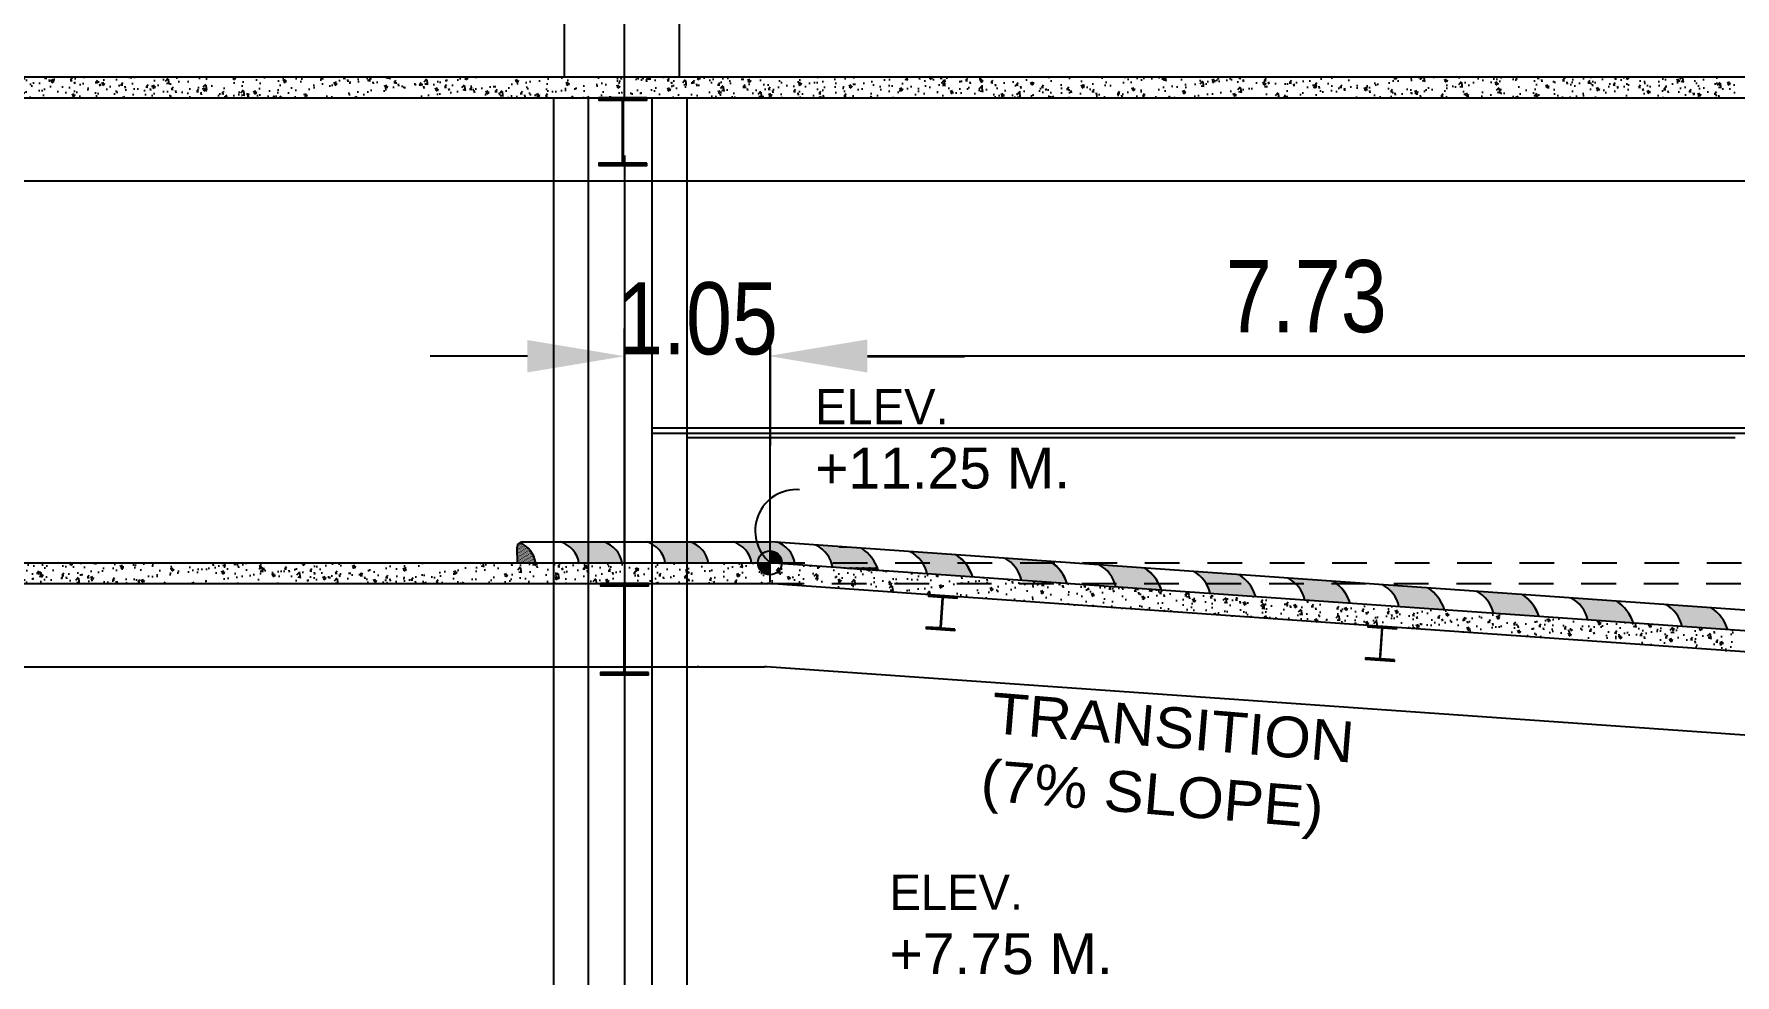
# Model space of a CAD drawing. Header units: millimetres. Extents: x 2148 to 2681, y 758 to 986.
# Drawn here: x 2233.34 to 2239.47, y 856.42 to 859.81 of the extents above; entities that cross this region are included whole.
import ezdxf

# ---------------------------------------------------------------- set-up
doc = ezdxf.new("R2010")
doc.units = ezdxf.units.MM
doc.linetypes.add('CENTER2', pattern=[28.575, 19.05, -3.175, 3.175, -3.175])
doc.linetypes.add('HIDDEN2', pattern=[0.1875, 0.125, -0.0625])
for name, color, linetype in [('0.4', 121, 'Continuous'), ('D', 1, 'Continuous'), ('DR', 7, 'Continuous'), ('hacht', 8, 'Continuous'), ('HATCH', 8, 'Continuous'), ('S_GRID LINES', 252, 'Continuous')]:
    doc.layers.add(name, color=color, linetype=linetype)
doc.styles.add('ARIALNW', font='ARIALN.TTF')
doc.styles.add('MMTX$0$ESMX$0$X-OPTA1D', font='x-opta1d')
doc.dimstyles.new('DIM 200', dxfattribs={"dimtxt": 0.36, "dimasz": 0.35, "dimexe": 0.1, "dimexo": 0, "dimgap": 0.08, "dimtad": 1, "dimlfac": 2, "dimrnd": 0.005, "dimzin": 1, "dimdsep": 46, "dimtxsty": 'ARIALNW', "dimcen": 0.09, "dimclrd": 6, "dimclre": 6, "dimclrt": 13, "dimadec": 0, "dimazin": 0, "dimtfac": 1, "dimtofl": 0, "dimtmove": 2, "dimatfit": 3, "dimfxl": 1, "dimtolj": 1, "dimtzin": 0, "dimarcsym": 0})
pattern_1 = [(50, (330.499465, -680.852695), (0.0910923345, -0.0079695428), [0.009525, -0.104775]), (355, (330.499465, -680.852695), (-0.017621413, 0.0955283214), [0.00762, -0.08382]), (100.451, (330.50706, -680.85336), (0.0734712508, 0.087558344), [0.008095, -0.089045]), (46.1842, (330.49946, -680.8273), (0.1355395204, -0.021021164), [0.0142875, -0.1571625]), (96.6356, (330.51076, -680.82905), (0.118702117, 0.123712778), [0.0121425, -0.1335675]), (351.184, (330.49946, -680.8273), (0.118702303, 0.123712559), [0.01143, -0.12573]), (21, (330.512165, -680.833645), (0.07580744, -0.0511327593), [0.009525, -0.104775]), (326, (330.512165, -680.833645), (0.030901014, 0.092093983), [0.00762, -0.08382]), (71.4514, (330.51848, -680.83791), (0.1067082454, 0.040961429), [0.008095, -0.089045]), (37.5, (330.499465, -680.852695), (0.00154430163, 0.04227751944), [0, -0.082804, 0, -0.08509, 0, -0.0841375]), (7.5, (330.499465, -680.852695), (0.03340983126, 0.0500902874), [0, -0.048514, 0, -0.080899, 0, -0.0320675]), (327.5, (330.471144, -680.852695), (0.0677952976, -0.002864372), [0, -0.03175, 0, -0.09906, 0, -0.131445]), (317.5, (330.458444, -680.852695), (0.0740645907, 0.0127132455), [0, -0.041275, 0, -0.065786, 0, -0.093345])]

# ---------------------------------------------------------------- blocks, each defined once
blk = doc.blocks.new('*D2267')
at = {"color": 6, "lineweight": -2, "transparency": 16777216}
for p, q in [((2235.3374, 861.3098), (2235.3374, 863.4341)), ((2239.7184, 859.5821), (2239.7184, 863.4341)), ((2235.6874, 863.3341), (2239.3684, 863.3341))]:
    blk.add_line(p, q, dxfattribs=at)
at = {"color": 6, "transparency": 16777216}
for points in [[(2235.6874, 863.3924), (2235.6874, 863.2758), (2235.3374, 863.3341)], [(2239.3684, 863.3924), (2239.3684, 863.2758), (2239.7184, 863.3341)]]:
    blk.add_solid(points, dxfattribs=at)
at = {"layer": 'Defpoints', "color": 0, "transparency": 16777216}
for p in [(2239.7184, 863.3341), (2235.3374, 861.3098), (2239.7184, 859.5821, 0)]:
    blk.add_point(p, dxfattribs=at)
at = {"color": 13, "transparency": 16777216, "insert": (2237.5279, 863.5979), "char_height": 0.36, "attachment_point": 5, "style": 'ARIALNW'}
blk.add_mtext('\\A1;8.76', dxfattribs=at)
blk = doc.blocks.new('*D2269')
at = {"color": 6, "lineweight": -2, "transparency": 16777216}
for p, q in [((2231.4674, 859.8251), (2231.4674, 863.4341)), ((2235.4674, 859.5821), (2235.4674, 863.4341)), ((2231.8174, 863.3341), (2235.1174, 863.3341))]:
    blk.add_line(p, q, dxfattribs=at)
at = {"color": 6, "transparency": 16777216}
for points in [[(2231.8174, 863.3924), (2231.8174, 863.2758), (2231.4674, 863.3341)], [(2235.1174, 863.3924), (2235.1174, 863.2758), (2235.4674, 863.3341)]]:
    blk.add_solid(points, dxfattribs=at)
at = {"layer": 'Defpoints', "color": 0, "transparency": 16777216}
for p in [(2235.4674, 863.3341), (2231.4674, 859.8251), (2235.4674, 859.5821, 0)]:
    blk.add_point(p, dxfattribs=at)
at = {"color": 13, "transparency": 16777216, "insert": (2233.4674, 863.5979), "char_height": 0.36, "attachment_point": 5, "style": 'ARIALNW'}
blk.add_mtext('\\A1;8.00', dxfattribs=at)
blk = doc.blocks.new('*D2274')
at = {"layer": 'D', "color": 6, "lineweight": -2, "transparency": 16777216}
for p, q in [((2235.4674, 857.9071), (2235.4678, 858.7507)), ((2235.9925, 857.9068), (2235.9929, 858.7504)), ((2235.1178, 858.6508), (2234.7678, 858.651)), ((2236.3428, 858.6503), (2236.6928, 858.6501))]:
    blk.add_line(p, q, dxfattribs=at)
at = {"layer": 'D', "color": 6, "transparency": 16777216}
for points in [[(2235.1178, 858.7092), (2235.1178, 858.5925), (2235.4678, 858.6507)], [(2236.3429, 858.7086), (2236.3428, 858.5919), (2235.9928, 858.6504)]]:
    blk.add_solid(points, dxfattribs=at)
at = {"layer": 'Defpoints', "color": 0, "transparency": 16777216}
for p in [(2235.4678, 858.6507), (2235.4674, 857.9071, 0), (2235.9925, 857.9068, 0)]:
    blk.add_point(p, dxfattribs=at)
at = {"layer": 'D', "color": 13, "transparency": 16777216, "insert": (2235.7304, 858.7855), "char_height": 0.26, "attachment_point": 5, "rotation": 359.97342, "style": 'ARIALNW'}
blk.add_mtext('\\A1;1.05', dxfattribs=at)
blk = doc.blocks.new('*D2275')
at = {"layer": 'D', "color": 6, "lineweight": -2, "transparency": 16777216}
for p, q in [((2235.9925, 857.9068), (2235.9925, 858.7527)), ((2239.8557, 857.6367), (2239.8557, 858.7527)), ((2236.3425, 858.6527), (2239.5057, 858.6527))]:
    blk.add_line(p, q, dxfattribs=at)
at = {"layer": 'D', "color": 6, "transparency": 16777216}
for points in [[(2236.3425, 858.711), (2236.3425, 858.5943), (2235.9925, 858.6527)], [(2239.5057, 858.711), (2239.5057, 858.5943), (2239.8557, 858.6527)]]:
    blk.add_solid(points, dxfattribs=at)
at = {"layer": 'Defpoints', "color": 0, "transparency": 16777216}
for p in [(2239.8557, 858.6527), (2235.9925, 857.9068, 0), (2239.8557, 857.6367, 0)]:
    blk.add_point(p, dxfattribs=at)
at = {"layer": 'D', "color": 13, "transparency": 16777216, "insert": (2237.9241, 858.8654), "char_height": 0.26, "attachment_point": 5, "style": 'ARIALNW'}
blk.add_mtext('\\A1;7.73', dxfattribs=at)
blk = doc.blocks.new('CROSS')
for points in [[(1929.661, 1536.438), (1929.661, 1536.31), (1929.784, 1536.31, 0.403523)], [(1929.661, 1536.182), (1929.661, 1536.31), (1929.527, 1536.31, 0.424985)]]:
    blk.add_hatch(color=2).paths.add_polyline_path(points)
at = {"color": 2}
for p, q in [((1929.661, 1536.104), (1929.661, 1536.512)), ((1929.388, 1536.31), (1929.927, 1536.31))]:
    blk.add_line(p, q, dxfattribs=at)
blk.add_circle((1929.656, 1536.31), 0.128, dxfattribs=at)

msp = doc.modelspace()

# ---------------------------------------------------------------- hatches: boundary and pattern name
at = {"layer": 'D'}
h = msp.add_hatch(dxfattribs=at)
h.set_pattern_fill('AR-CONC', color=256, scale=0.0005, style=0)
h.set_pattern_definition(pattern_1)
h.paths.add_polyline_path([(2234.1597643, 859.6570589), (2232.9880725, 859.6570589), (2232.9880725, 859.5820589), (2234.1597643, 859.5820589)])
h = msp.add_hatch(dxfattribs=at)
h.set_pattern_fill('AR-CONC', color=256, scale=0.0005, style=0)
h.set_pattern_definition(pattern_1)
h.paths.add_polyline_path([(2235.2125681, 859.6570589), (2234.1597643, 859.6570589), (2234.1597643, 859.5820589), (2235.2125681, 859.5820589)])
h = msp.add_hatch(dxfattribs=at)
h.set_pattern_fill('AR-CONC', color=256, scale=0.0005, style=0)
h.set_pattern_definition(pattern_1)
h.paths.add_polyline_path([(2235.692882, 859.6570589), (2235.5668622, 859.6570589), (2235.5668622, 859.5820589), (2235.692882, 859.5820589)])
h.paths.add_polyline_path([(2235.5668622, 859.6570589), (2235.467433, 859.6570589), (2235.467433, 859.5820589), (2235.5548162, 859.5820589), (2235.5668622, 859.5820589)])
h.paths.add_polyline_path([(2235.467433, 859.6570589), (2235.3379627, 859.6570589), (2235.3379627, 859.5820589), (2235.467433, 859.5820589)])
h.paths.add_polyline_path([(2235.3379627, 859.6570589), (2235.2125681, 859.6570589), (2235.2125681, 859.5820589), (2235.3379627, 859.5820589)])
h = msp.add_hatch(dxfattribs=at)
h.set_pattern_fill('AR-CONC', color=256, scale=0.0005, style=0)
h.set_pattern_definition(pattern_1)
h.paths.add_polyline_path([(2237.047804, 859.6570589), (2235.692882, 859.6570589), (2235.692882, 859.5820589), (2237.047804, 859.5820589)])
h = msp.add_hatch(dxfattribs=at)
h.set_pattern_fill('AR-CONC', color=256, scale=0.0005, style=0)
h.set_pattern_definition(pattern_1)
h.paths.add_polyline_path([(2238.3353326, 859.6570589), (2237.047804, 859.6570589), (2237.047804, 859.5820589), (2238.3353326, 859.5820589)])
h = msp.add_hatch(dxfattribs=at)
h.set_pattern_fill('AR-CONC', color=256, scale=0.0005, style=0)
h.set_pattern_definition(pattern_1)
h.paths.add_polyline_path([(2239.4674237, 859.6570589), (2238.3353326, 859.6570589), (2238.3353326, 859.5820589), (2239.4674237, 859.5820589)])
h = msp.add_hatch(dxfattribs=at)
h.set_pattern_fill('DOTS', color=256, scale=0.001, angle=4.02526987, style=0)
h.set_pattern_definition([(4.02526987, (329.5662008, -679.1026947), (0.0006803551272, 0.0016393023557), [0, -0.0015875])])
edge = h.paths.add_edge_path()
edge.add_arc((2235.1027237, 857.9593745), 0.0227943, 121.87147833, 180.49772234)
edge.add_line((2235.0799303, 857.9591765), (2235.0801566, 857.9070589))
edge.add_line((2235.0801566, 857.9070589), (2235.1478653, 857.9070589))
edge.add_arc((2235.051831, 857.8890908), 0.0977008, 10.59752916, 66.56463581)
h = msp.add_hatch(dxfattribs=at)
h.set_pattern_fill('DOTS', color=256, scale=0.001, angle=4.02526987, style=0)
h.set_pattern_definition([(4.02526987, (329.8772888, -679.1026947), (0.0006803551272, 0.0016393023557), [0, -0.0015875])])
h.paths.add_polyline_path([(2235.4589533, 857.9070589, 0.274956796), (2235.3929588, 857.9820589), (2235.2374148, 857.9820589, -0.274956796), (2235.3034093, 857.9070589)])
h = msp.add_hatch(dxfattribs=at)
h.set_pattern_fill('DOTS', color=256, scale=0.001, angle=4.02526987, style=0)
h.set_pattern_definition([(4.02526987, (330.1883769, -679.1026947), (0.0006803551272, 0.0016393023557), [0, -0.0015875])])
h.paths.add_polyline_path([(2235.7700414, 857.9070589, 0.274956796), (2235.7040468, 857.9820589), (2235.5485028, 857.9820589, -0.274956796), (2235.6144974, 857.9070589)])
h = msp.add_hatch(dxfattribs=at)
h.set_pattern_fill('DOTS', color=256, scale=0.001, angle=4.02526987, style=0)
h.set_pattern_definition([(4.02526987, (330.4994649, -679.1026947), (0.0006803551272, 0.0016393023557), [0, -0.0015875])])
h.paths.add_polyline_path([(2236.0811294, 857.9070589, 0.274956796), (2236.0151349, 857.9820589), (2235.8595908, 857.9820589, -0.274956796), (2235.9255854, 857.9070589)])
at = {"layer": 'D', "extrusion": (2.04865e-08, -2.09146e-09, 1)}
h = msp.add_hatch(dxfattribs=at)
h.set_pattern_fill('DOTS', color=256, scale=0.001, angle=4.02526987, style=0)
h.set_pattern_definition([(4.02526987, (420.2778996, -807.8231101), (0.0006803551272, 0.0016393023557), [0, -0.0015875])])
h.paths.add_polyline_path([(2236.3223933, 857.9587399), (2236.15723, 857.9704032, -0.226428862), (2236.217878, 857.8909337), (2236.3823886, 857.8793165, 0.168391638)])
at = {"layer": 'D'}
h = msp.add_hatch(dxfattribs=at)
h.set_pattern_fill('AR-CONC', color=256, scale=0.0005, style=0)
h.set_pattern_definition(pattern_1)
h.paths.add_polyline_path([(2234.1597643, 857.9070589), (2232.9880725, 857.9070589), (2232.9880725, 857.8320589), (2234.1597643, 857.8320589)])
h = msp.add_hatch(dxfattribs=at)
h.set_pattern_fill('AR-CONC', color=256, scale=0.0005, style=0)
h.set_pattern_definition(pattern_1)
h.paths.add_polyline_path([(2235.2125681, 857.9070589), (2234.1597643, 857.9070589), (2234.1597643, 857.8320589), (2235.2125681, 857.8320589)])
h = msp.add_hatch(dxfattribs=at)
h.set_pattern_fill('AR-CONC', color=256, scale=0.0005, style=0)
h.set_pattern_definition(pattern_1)
h.paths.add_polyline_path([(2235.692882, 857.9070589), (2235.5668622, 857.9070589), (2235.5668622, 857.8320589), (2235.692882, 857.8320589)])
h.paths.add_polyline_path([(2235.5668622, 857.9070589), (2235.467433, 857.9070589), (2235.467433, 857.8320589), (2235.5548162, 857.8320589), (2235.5668622, 857.8320589)])
h.paths.add_polyline_path([(2235.467433, 857.9070589), (2235.3379627, 857.9070589), (2235.3379627, 857.8320589), (2235.467433, 857.8320589)])
h.paths.add_polyline_path([(2235.3379627, 857.9070589), (2235.2125681, 857.9070589), (2235.2125681, 857.8320589), (2235.3379627, 857.8320589)])
h = msp.add_hatch(dxfattribs=at)
h.set_pattern_fill('AR-CONC', color=256, scale=0.0005, style=0)
h.set_pattern_definition(pattern_1)
h.paths.add_polyline_path([(2235.9890123, 857.9070589), (2235.692882, 857.9070589), (2235.692882, 857.8320589), (2235.9863932, 857.8320589), (2235.9898768, 857.8318153), (2236.957737, 857.8318355), (2236.958871, 857.8392397)])
at = {"layer": 'D', "extrusion": (2.04865e-08, -2.09146e-09, 1)}
h = msp.add_hatch(dxfattribs=at)
h.set_pattern_fill('DOTS', color=256, scale=0.001, angle=4.02526987, style=0)
h.set_pattern_definition([(4.02526987, (420.6179508, -807.8468888), (0.0006803551272, 0.0016393023557), [0, -0.0015875])])
h.paths.add_polyline_path([(2236.6624445, 857.9349612), (2236.4972811, 857.9466245, -0.226428862), (2236.5579292, 857.867155), (2236.7224397, 857.8555378, 0.168391638)])
h = msp.add_hatch(dxfattribs=at)
h.set_pattern_fill('DOTS', color=256, scale=0.001, angle=4.02526987, style=0)
h.set_pattern_definition([(4.02526987, (420.958002, -807.8706675), (0.0006803551272, 0.0016393023557), [0, -0.0015875])])
h.paths.add_polyline_path([(2237.0024957, 857.9111825), (2236.8373323, 857.9228458, -0.226428862), (2236.8979803, 857.8433763), (2237.0624909, 857.8317591, 0.168391638)])
h = msp.add_hatch(dxfattribs=at)
h.set_pattern_fill('DOTS', color=256, scale=0.001, angle=4.02526987, style=0)
h.set_pattern_definition([(4.02526987, (421.2980531, -807.8944462), (0.0006803551272, 0.0016393023557), [0, -0.0015875])])
h.paths.add_polyline_path([(2237.3425468, 857.8874038), (2237.1773835, 857.8990671, -0.226428862), (2237.2380315, 857.8195976), (2237.4025421, 857.8079804, 0.168391638)])
at = {"layer": 'D'}
h = msp.add_hatch(dxfattribs=at)
h.set_pattern_fill('AR-CONC', color=256, scale=0.0005, style=0)
h.set_pattern_definition(pattern_1)
h.paths.add_polyline_path([(2236.957737, 857.8318355), (2235.9898768, 857.8318153), (2236.947478, 857.7648533)])
at = {"layer": 'D', "extrusion": (2.04865e-08, -2.09146e-09, 1)}
h = msp.add_hatch(dxfattribs=at)
h.set_pattern_fill('DOTS', color=256, scale=0.001, angle=4.02526987, style=0)
h.set_pattern_definition([(4.02526987, (420.2778996, -807.8231101), (0.0006803551272, 0.0016393023557), [0, -0.0015875])])
edge = h.paths.add_edge_path()
edge.add_line((2236.3791945, 857.8882208), (2236.2562951, 857.8882208))
edge.add_line((2236.2562951, 857.8882208), (2236.3823886, 857.8793165))
edge.add_ellipse((2236.2378198, 857.8324828), major_axis=(0, 0.1519656), ratio=1, start_angle=-72.05007153, end_angle=-68.4828343)
at = {"layer": 'D'}
h = msp.add_hatch(dxfattribs=at)
h.set_pattern_fill('AR-CONC', color=256, scale=0.0005, style=0)
h.set_pattern_definition(pattern_1)
h.paths.add_polyline_path([(2238.0786878, 857.6857514), (2238.1099914, 857.7587456), (2237.0647253, 857.8318377), (2236.957737, 857.8318355), (2236.947478, 857.7648533)])
at = {"layer": 'D', "extrusion": (2.04865e-08, -2.09146e-09, 1)}
h = msp.add_hatch(dxfattribs=at)
h.set_pattern_fill('DOTS', color=256, scale=0.001, angle=4.02526987, style=0)
h.set_pattern_definition([(4.02526987, (421.6377171, -807.917963), (0.0006803551272, 0.0016393023557), [0, -0.0015875])])
h.paths.add_polyline_path([(2237.6822109, 857.8638871), (2237.5170475, 857.8755504, -0.226428862), (2237.5776955, 857.7960808), (2237.7422061, 857.7844636, 0.168391638)])
h = msp.add_hatch(dxfattribs=at)
h.set_pattern_fill('DOTS', color=256, scale=0.001, angle=4.02526987, style=0)
h.set_pattern_definition([(4.02526987, (421.9781583, -807.9420038), (0.0006803551272, 0.0016393023557), [0, -0.0015875])])
h.paths.add_polyline_path([(2238.0226521, 857.8398462), (2237.8574887, 857.8515095, -0.226428862), (2237.9181367, 857.77204), (2238.0826473, 857.7604228, 0.168391638)])
h = msp.add_hatch(dxfattribs=at)
h.set_pattern_fill('DOTS', color=256, scale=0.001, angle=4.02526987, style=0)
h.set_pattern_definition([(4.02526987, (422.3178223, -807.9655205), (0.0006803551272, 0.0016393023557), [0, -0.0015875])])
h.paths.add_polyline_path([(2238.3623161, 857.8163295), (2238.1971527, 857.8279928, -0.226428862), (2238.2578008, 857.7485232), (2238.4223113, 857.736906, 0.168391638)])
h = msp.add_hatch(dxfattribs=at)
h.set_pattern_fill('DOTS', color=256, scale=0.001, angle=4.02526987, style=0)
h.set_pattern_definition([(4.02526987, (422.6582636, -807.9895614), (0.0006803551272, 0.0016393023557), [0, -0.0015875])])
h.paths.add_polyline_path([(2238.7027573, 857.7922886), (2238.5375939, 857.8039519, -0.226428862), (2238.598242, 857.7244824), (2238.7627525, 857.7128652, 0.168391638)])
h = msp.add_hatch(dxfattribs=at)
h.set_pattern_fill('DOTS', color=256, scale=0.001, angle=4.02526987, style=0)
h.set_pattern_definition([(4.02526987, (422.9983147, -808.01334), (0.0006803551272, 0.0016393023557), [0, -0.0015875])])
h.paths.add_polyline_path([(2239.0428085, 857.7685099), (2238.8776451, 857.7801732, -0.226428862), (2238.9382931, 857.7007037), (2239.1028037, 857.6890865, 0.168391638)])
at = {"layer": 'D'}
h = msp.add_hatch(dxfattribs=at)
h.set_pattern_fill('AR-CONC', color=256, scale=0.0005, style=0)
h.set_pattern_definition(pattern_1)
h.paths.add_polyline_path([(2239.4693727, 857.5885052), (2239.4693727, 857.6636884), (2238.1099914, 857.7587456), (2238.0786878, 857.6857514)])
at = {"layer": 'D', "extrusion": (2.04865e-08, -2.09146e-09, 1)}
h = msp.add_hatch(dxfattribs=at)
h.set_pattern_fill('DOTS', color=256, scale=0.001, angle=4.02526987, style=0)
h.set_pattern_definition([(4.02526987, (423.3383659, -808.0371187), (0.0006803551272, 0.0016393023557), [0, -0.0015875])])
h.paths.add_polyline_path([(2239.3828596, 857.7447312), (2239.2176963, 857.7563945, -0.226428862), (2239.2783443, 857.676925), (2239.4428549, 857.6653078, 0.168391638)])
at = {"layer": 'HATCH', "ltscale": 0.5}
h = msp.add_hatch(dxfattribs=at)
h.set_pattern_fill('ANSI31', color=256, scale=0.008573, style=0)
h.set_pattern_definition([(45, (70600.1119402, 3215.9723886), (-0.000757771095196, 0.000757771095196), [])])
edge = h.paths.add_edge_path()
edge.add_line((2235.5481476, 859.3462958), (2235.467296, 859.3462958))
edge.add_arc((2235.467296, 859.3496392), 0.0033433, 174.09726707, 269.99999992, ccw=False)
edge.add_line((2235.4639704, 859.349983), (2235.4639704, 859.5697986))
edge.add_arc((2235.467296, 859.5701424), 0.0033433, 89.63455454, 185.90273272, ccw=False)
edge.add_line((2235.4673173, 859.5734857), (2235.5481476, 859.5734857))
edge.add_line((2235.5481476, 859.5734857), (2235.5481476, 859.5820589))
edge.add_line((2235.5481476, 859.5820589), (2235.3748806, 859.5820589))
edge.add_line((2235.3748806, 859.5820589), (2235.3748806, 859.5734857))
edge.add_line((2235.3748806, 859.5734857), (2235.4554758, 859.5734857))
edge.add_arc((2235.4554971, 859.5701424), 0.0033433, -4.29209344, 90.36544518, ccw=False)
edge.add_line((2235.4588311, 859.5698922), (2235.4588311, 859.3498894))
edge.add_arc((2235.4554971, 859.3496392), 0.0033433, -89.99999963, 4.29209365, ccw=False)
edge.add_line((2235.4554971, 859.3462958), (2235.3748806, 859.3462958))
edge.add_line((2235.3748806, 859.3462958), (2235.3748806, 859.3377226))
edge.add_line((2235.3748806, 859.3377226), (2235.5481476, 859.3377226))
edge.add_line((2235.5481476, 859.3377226), (2235.5481476, 859.3462958))
h = msp.add_hatch(dxfattribs=at)
h.set_pattern_fill('ANSI31', color=256, scale=0.008573, style=0)
h.set_pattern_definition([(45, (70600.1179301, 3214.2223886), (-0.000757771095196, 0.000757771095196), [])])
edge = h.paths.add_edge_path()
edge.add_line((2235.5541375, 857.5116986), (2235.4732859, 857.5116986))
edge.add_arc((2235.4732859, 857.5150419), 0.0033433, 174.09726707, 269.99999992, ccw=False)
edge.add_line((2235.4699603, 857.5153857), (2235.4699603, 857.8197986))
edge.add_arc((2235.4732859, 857.8201424), 0.0033433, 89.63455454, 185.90273272, ccw=False)
edge.add_line((2235.4733072, 857.8234857), (2235.5541375, 857.8234857))
edge.add_line((2235.5541375, 857.8234857), (2235.5541375, 857.8320589))
edge.add_line((2235.5541375, 857.8320589), (2235.3808705, 857.8320589))
edge.add_line((2235.3808705, 857.8320589), (2235.3808705, 857.8234857))
edge.add_line((2235.3808705, 857.8234857), (2235.4614657, 857.8234857))
edge.add_arc((2235.461487, 857.8201424), 0.0033433, -4.29209344, 90.36544518, ccw=False)
edge.add_line((2235.464821, 857.8198922), (2235.464821, 857.5152921))
edge.add_arc((2235.461487, 857.5150419), 0.0033433, -89.99999963, 4.29209365, ccw=False)
edge.add_line((2235.461487, 857.5116986), (2235.3808705, 857.5116986))
edge.add_line((2235.3808705, 857.5116986), (2235.3808705, 857.5031254))
edge.add_line((2235.3808705, 857.5031254), (2235.5541375, 857.5031254))
edge.add_line((2235.5541375, 857.5031254), (2235.5541375, 857.5116986))
h = msp.add_hatch(dxfattribs=at)
h.set_pattern_fill('ANSI31', color=256, scale=0.005144, angle=-4, style=0)
h.set_pattern_definition([(40.9999999999, (43254.1114329, -593.11468305), (-0.000421839458031, 0.00048527078544), [])])
edge = h.paths.add_edge_path()
edge.add_line((2236.6581826, 857.6679371), (2236.6097897, 857.671321))
edge.add_arc((2236.6099297, 857.6733221), 0.002006, 170.09726707, 265.99999992, ccw=False)
edge.add_line((2236.6079536, 857.6736671), (2236.6154379, 857.7806977))
edge.add_arc((2236.6174427, 857.7807643), 0.002006, 85.63455453, 181.90273272, ccw=False)
edge.add_line((2236.6175954, 857.7827644), (2236.6659755, 857.7793814))
edge.add_line((2236.6659755, 857.7793814), (2236.6663343, 857.7845128))
edge.add_line((2236.6663343, 857.7845128), (2236.5626273, 857.7917647))
edge.add_line((2236.5626273, 857.7917647), (2236.5622685, 857.7866333))
edge.add_line((2236.5622685, 857.7866333), (2236.6105078, 857.78326))
edge.add_arc((2236.6103807, 857.7812581), 0.002006, -8.29209344, 86.36544517, ccw=False)
edge.add_line((2236.6123657, 857.7809688), (2236.6048736, 857.6738262))
edge.add_arc((2236.6028676, 857.673816), 0.002006, -93.99999963, 0.29209365, ccw=False)
edge.add_line((2236.6027277, 857.6718149), (2236.5544756, 857.675189))
edge.add_line((2236.5544756, 857.675189), (2236.5541168, 857.6700576))
edge.add_line((2236.5541168, 857.6700576), (2236.6578237, 857.6628057))
edge.add_line((2236.6578237, 857.6628057), (2236.6581826, 857.6679371))
h = msp.add_hatch(dxfattribs=at)
h.set_pattern_fill('ANSI31', color=256, scale=0.005144, angle=-4, style=0)
h.set_pattern_definition([(40.9999999999, (43255.6950464, -593.2254201), (-0.000421839458031, 0.00048527078544), [])])
edge = h.paths.add_edge_path()
edge.add_line((2238.241796, 857.5572), (2238.1934032, 857.560584))
edge.add_arc((2238.1935431, 857.5625851), 0.002006, 170.09726707, 265.99999992, ccw=False)
edge.add_line((2238.191567, 857.5629301), (2238.1990513, 857.6699606))
edge.add_arc((2238.2010562, 857.6700272), 0.002006, 85.63455453, 181.90273272, ccw=False)
edge.add_line((2238.2012089, 857.6720274), (2238.249589, 857.6686443))
edge.add_line((2238.249589, 857.6686443), (2238.2499478, 857.6737757))
edge.add_line((2238.2499478, 857.6737757), (2238.1462408, 857.6810276))
edge.add_line((2238.1462408, 857.6810276), (2238.145882, 857.6758962))
edge.add_line((2238.145882, 857.6758962), (2238.1941213, 857.672523))
edge.add_arc((2238.1939942, 857.6705211), 0.002006, -8.29209344, 86.36544517, ccw=False)
edge.add_line((2238.1959792, 857.6702317), (2238.188487, 857.5630892))
edge.add_arc((2238.1864811, 857.5630789), 0.002006, -93.99999963, 0.29209365, ccw=False)
edge.add_line((2238.1863411, 857.5610778), (2238.1380891, 857.5644519))
edge.add_line((2238.1380891, 857.5644519), (2238.1377302, 857.5593205))
edge.add_line((2238.1377302, 857.5593205), (2238.2414372, 857.5520686))
edge.add_line((2238.2414372, 857.5520686), (2238.241796, 857.5572))

# ---------------------------------------------------------------- linework, layer by layer
at = {"color": 2}
for p in [(2227.2125681, 857.8320589, 0), (2239.8468881, 857.5621068, 0)]:
    msp.add_line(p, (2235.9863932, 857.8320589, 0), dxfattribs=at)
at = {"color": 2, "extrusion": (-2.44828e-10, -1.12271e-07, 1)}
msp.add_arc((2235.9829012, 857.7320589, -0.0000969), 0.1, 85.99999999, 90, dxfattribs=at)
at = {"layer": '0.4', "color": 4, "ltscale": 0.5}
for p, q in [((2227.2125681, 859.6570589, 0), (2262.4508104, 859.6570589, 0)), ((2227.2125681, 857.9070589, 0), (2235.9890123, 857.9070589, 0)), ((2239.8556989, 857.6366738, 0), (2235.9890123, 857.9070589, 0))]:
    msp.add_line(p, q, dxfattribs=at)
at = {"layer": '0.4', "color": 4, "ltscale": 0.5, "extrusion": (-1.53209e-10, -1.07815e-07, 1)}
msp.add_arc((2235.9855202, 857.8070589, -0.0000929), 0.1, 85.99999999, 90, dxfattribs=at)
at = {"layer": '0.4', "color": 4, "ltscale": 0.5, "extrusion": (3.10087e-09, 4.43446e-08, 1)}
msp.add_arc((2235.9855202, 857.8070589, 0.000045), 0.1, 85.99999999, 90, dxfattribs=at)
at = {"layer": 'D', "color": 8, "ltscale": 0.5}
for p, q in [((2235.2516256, 859.6570589, -0.0000001), (2235.2516256, 861.2688204, -0.0000001)), ((2235.6654135, 859.6570589, 0), (2235.6654135, 861.2688204, 0)), ((2235.2125681, 853.1665704, -0.0000001), (2235.2125681, 859.5820589, -0.0000001)), ((2235.692882, 853.1665704, 0), (2235.692882, 859.5820589, 0)), ((2239.5947672, 858.3914291, 0), (2235.5668622, 858.3914291, 0)), ((2239.5947672, 858.3720901, 0), (2235.5668622, 858.3720901, 0)), ((2239.4693727, 858.356488, 0), (2235.692882, 858.356488, 0))]:
    msp.add_line(p, q, dxfattribs=at)
at = {"layer": 'D', "color": 3, "ltscale": 0.5}
for p, q in [((2235.3379627, 853.1665704, 0), (2235.3379627, 859.5820589, 0)), ((2235.5668622, 853.1665704, 0), (2235.5668622, 859.5820589, 0))]:
    msp.add_line(p, q, dxfattribs=at)
at = {"layer": 'D'}
msp.add_line((2235.0799294, 857.9593745, 0), (2235.0801566, 857.9070589, 0), dxfattribs=at)
at = {"layer": 'D', "color": 3, "ltscale": 0.5, "elevation": 0}
for points in [[(2235.5481476, 859.3462958), (2235.467296, 859.3462958, -0.444720244), (2235.4639704, 859.349983), (2235.4639704, 859.5697986, -0.446631522), (2235.4673173, 859.5734857), (2235.5481476, 859.5734857), (2235.5481476, 859.5820589), (2235.3748806, 859.5820589), (2235.3748806, 859.5734857), (2235.4554758, 859.5734857, -0.438228127), (2235.4588311, 859.5698922), (2235.4588311, 859.3498894, -0.436328672), (2235.4554971, 859.3462958), (2235.3748806, 859.3462958), (2235.3748806, 859.3377226), (2235.5481476, 859.3377226)], [(2235.5541375, 857.5116986), (2235.4732859, 857.5116986, -0.444720244), (2235.4699603, 857.5153857), (2235.4699603, 857.8197986, -0.446631522), (2235.4733072, 857.8234857), (2235.5541375, 857.8234857), (2235.5541375, 857.8320589), (2235.3808705, 857.8320589), (2235.3808705, 857.8234857), (2235.4614657, 857.8234857, -0.438228127), (2235.464821, 857.8198922), (2235.464821, 857.5152921, -0.436328672), (2235.461487, 857.5116986), (2235.3808705, 857.5116986), (2235.3808705, 857.5031254), (2235.5541375, 857.5031254)], [(2236.6581826, 857.6679371), (2236.6097897, 857.671321, -0.444720244), (2236.6079536, 857.6736671), (2236.6154379, 857.7806977, -0.446631522), (2236.6175954, 857.7827644), (2236.6659755, 857.7793814), (2236.6663343, 857.7845128), (2236.5626273, 857.7917647), (2236.5622685, 857.7866333), (2236.6105078, 857.78326, -0.438228127), (2236.6123657, 857.7809688), (2236.6048736, 857.6738262, -0.436328672), (2236.6027277, 857.6718149), (2236.5544756, 857.675189), (2236.5541168, 857.6700576), (2236.6578237, 857.6628057)], [(2238.241796, 857.5572), (2238.1934032, 857.560584, -0.444720244), (2238.191567, 857.5629301), (2238.1990513, 857.6699606, -0.446631522), (2238.2012089, 857.6720274), (2238.249589, 857.6686443), (2238.2499478, 857.6737757), (2238.1462408, 857.6810276), (2238.145882, 857.6758962), (2238.1941213, 857.672523, -0.438228127), (2238.1959792, 857.6702317), (2238.188487, 857.5630892, -0.436328672), (2238.1863411, 857.5610778), (2238.1380891, 857.5644519), (2238.1377302, 857.5593205), (2238.2414372, 857.5520686)]]:
    msp.add_lwpolyline(points, format="xyb", close=True, dxfattribs=at)
at = {"layer": 'D'}
for centre, radius, start, end in [((2236.0871006, 858.0214311, 0), 0.1488699, 85.69335144, 230.46494151), ((2235.1027237, 857.9593745, 0), 0.0227943, 95.62979577, 188.09692939), ((2235.051831, 857.8890908, -0.0000003), 0.0977008, 10.59752916, 66.56463578), ((2235.207375, 857.8890908, -0.0000002), 0.0977008, 10.59752916, 72.09332858), ((2235.362919, 857.8890908, -0.0000002), 0.0977008, 10.59752916, 72.09332858), ((2235.518463, 857.8890908, -0.0000001), 0.0977008, 10.59752916, 72.09332858), ((2235.674007, 857.8890908, -0.0000001), 0.0977008, 10.59752916, 72.09332858), ((2235.829551, 857.8890908, 0), 0.0977008, 10.59752916, 72.09332858), ((2235.985095, 857.8890908, 0), 0.0977008, 10.59752916, 72.09332858)]:
    msp.add_arc(centre, radius, start, end, dxfattribs=at)
at = {"layer": 'D', "extrusion": (2.04865e-08, -2.09146e-09, 1)}
for centre, radius, start, end in [((2236.1039202, 857.8674022, 0.000044), 0.1160335, 10.33589521, 62.66752688), ((2236.2374297, 857.832745, 0.000044), 0.1519656, 17.94992846, 56.18375889), ((2236.2374297, 857.832745, 0.000044), 0.1519656, 17.94992846, 56.18375889), ((2236.4443614, 857.8433614, 0.000044), 0.1160335, 11.83289491, 62.86602502), ((2236.5774809, 857.8089663, 0.000044), 0.1519656, 17.94992846, 56.18375889), ((2236.5778709, 857.8087041, 0.000044), 0.1519656, 17.94992846, 56.18375889), ((2236.7844126, 857.8195827, 0.000044), 0.1160335, 11.83289491, 62.86602502), ((2236.9175321, 857.7851876, 0.000044), 0.1519656, 17.94992846, 56.18375889), ((2236.9179221, 857.7849254, 0.000044), 0.1519656, 17.94992846, 56.18375889), ((2237.1244638, 857.795804, 0.000044), 0.1160335, 11.83289491, 62.86602502), ((2237.2571961, 857.7616708, 0.000044), 0.1519656, 17.94992846, 56.18375889), ((2237.2579733, 857.7611468, 0.000044), 0.1519656, 17.94992846, 56.18375889), ((2237.4641278, 857.7722872, 0.000044), 0.1160335, 11.83289491, 62.86602502), ((2237.5976373, 857.73763, 0.000044), 0.1519656, 17.94992846, 56.18375889), ((2237.5976373, 857.73763, 0.000044), 0.1519656, 17.94992846, 56.18375889), ((2237.804569, 857.7482464, 0.000044), 0.1160335, 11.83289491, 62.86602502), ((2237.9373013, 857.7141132, 0.000044), 0.1519656, 17.94992846, 56.18375889), ((2237.9380785, 857.7135892, 0.000044), 0.1519656, 17.94992846, 56.18375889), ((2238.144233, 857.7247296, 0.000044), 0.1160335, 11.83289491, 62.86602502), ((2238.2777425, 857.6900724, 0.000044), 0.1519656, 17.94992846, 56.18375889), ((2238.2777425, 857.6900724, 0.000044), 0.1519656, 17.94992846, 56.18375889), ((2238.4846742, 857.7006888, 0.000044), 0.1160335, 11.83289491, 62.86602502), ((2238.6177937, 857.6662937, 0.000044), 0.1519656, 17.94992846, 56.18375889), ((2238.6181837, 857.6660316, 0.000044), 0.1519656, 17.94992846, 56.18375889), ((2238.8247254, 857.6769101, 0.000044), 0.1160335, 11.83289491, 62.86602502), ((2238.9578449, 857.642515, 0.000044), 0.1519656, 17.94992846, 56.18375889), ((2238.9582349, 857.6422529, 0.000044), 0.1519656, 17.94992846, 56.18375889), ((2239.1647766, 857.6531314, 0.000044), 0.1160335, 11.83289491, 62.86602502), ((2239.2982861, 857.6184742, 0.000044), 0.1519656, 17.94992846, 56.18375889)]:
    msp.add_arc(centre, radius, start, end, dxfattribs=at)
at = {"layer": 'D', "ltscale": 0.5}
msp.add_arc((2236.2408535, 857.4632208, 0.000001), 0.5, 85.99999999, 90, dxfattribs=at)
at = {"layer": 'D', "color": 2, "ltscale": 0.5, "extrusion": (-2.44828e-10, -1.12557e-07, 1)}
msp.add_arc((2235.9724249, 857.4320589, -0.0000971), 0.1, 85.99999999, 90, dxfattribs=at)
at = {"layer": 'DR', "ltscale": 0.5}
msp.add_line((2227.2125681, 859.5820589, 0), (2262.4508104, 859.5820589, 0), dxfattribs=at)
at = {"layer": 'hacht', "color": 8, "ltscale": 0.5}
for p, q in [((2227.2125681, 859.2820589, 0), (2262.4508104, 859.2820589, 0)), ((2235.1004876, 857.9820589, 0), (2235.9890123, 857.9820589, 0)), ((2239.8609307, 857.7114911, 0), (2235.994244, 857.9818762, 0)), ((2227.2125681, 857.5320589, 0), (2235.9724249, 857.5320589, 0)), ((2239.8259612, 857.2628376, 0), (2235.9794006, 857.5318153, 0))]:
    msp.add_line(p, q, dxfattribs=at)
at = {"layer": 'hacht', "color": 8, "ltscale": 0.5, "extrusion": (-2.44828e-10, -3.55609e-08, 1)}
msp.add_arc((2235.7286925, 857.4320589, -0.000031), 0.1, 85.99999999, 90, dxfattribs=at)
at = {"layer": 'HATCH', "linetype": 'HIDDEN2'}
for p, q in [((2235.9924959, 857.9068153, 0), (2247.5650881, 857.9070589, 0)), ((2235.9898768, 857.8318153, 0), (2247.6724518, 857.8320589, 0))]:
    msp.add_line(p, q, dxfattribs=at)
at = {"layer": 'S_GRID LINES', "linetype": 'CENTER2', "ltscale": 0.2}
msp.add_line((2235.467433, 865.0892496, 0), (2235.467433, 851.406865, 0), dxfattribs=at)

# ---------------------------------------------------------------- block references
at = {"layer": 'D', "xscale": 0.3369599999999764, "yscale": 0.3369599999999764, "zscale": 0.3369599999999764}
msp.add_blockref('CROSS', (1585.7740861, 340.2317219, 0), dxfattribs=at)

# ---------------------------------------------------------------- texts
at = {"color": 2, "style": 'MMTX$0$ESMX$0$X-OPTA1D', "width": 1.1}
for s, p in [('TRANSITION', (2236.7850522, 857.2932312, 0)), ('(7%%% SLOPE)', (2236.7467605, 857.051635, 0))]:
    msp.add_text(s, height=0.147, rotation=355.32154471, dxfattribs=at).set_placement(p)
at = {"color": 2, "char_height": 0.147, "width": 3.275374304, "attachment_point": 1, "rotation": 0.01263539, "style": 'MMTX$0$ESMX$0$X-OPTA1D'}
for s, insert in [('{\\H0.8639x;ELEV.} \\P{\\fArial|b0|i0|c0|p34;+11.25 \\fArial|b0|i0|c238|p34;M\\fArial|b0|i0|c0|p34;.}', (2236.1540025, 858.532765, 0)), ('{\\H0.8639x;ELEV.} \\P{\\fArial|b0|i0|c0|p34;+7\\fArial|b0|i0|c238|p34;.\\fArial|b0|i0|c0|p34;75\\fArial|b0|i0|c238|p34; M\\fArial|b0|i0|c0|p34;.}', (2236.4220023, 856.7834107, 0))]:
    msp.add_mtext(s, dxfattribs=dict(at, insert=insert))

# ---------------------------------------------------------------- dimensions: what is measured, and where the dimension line sits
at = {"color": 2}
for base, p1, p2, picture, middle in [((2235.467433, 863.3341046, 0), (2231.467433, 859.8251486, 0), (2235.467433, 859.5820589, 0), '*D2269', (2233.467433, 863.5979108, 0)), ((2239.7184396, 863.3341046, 0), (2235.3374426, 861.309766, 0), (2239.7184396, 859.5820589, 0), '*D2267', (2237.5279411, 863.5979108, 0))]:
    dim = msp.add_linear_dim(base=base, p1=p1, p2=p2, dimstyle='DIM 200', dxfattribs=at)
    dim.commit()
    dim.dimension.update_dxf_attribs({"geometry": picture, "text_midpoint": middle})
at = {"layer": 'D', "color": 2}
dim = msp.add_linear_dim(base=(2239.8556989, 858.6526743, 0), p1=(2235.9924959, 857.9068153, 0), p2=(2239.8556989, 857.6366738, 0), dimstyle='DIM 200', override={"dimtxt": 0.26, "dimfxl": 0.03}, dxfattribs=at)
dim.commit()
dim.dimension.update_dxf_attribs({"geometry": '*D2275', "text_midpoint": (2237.9240974, 858.8654233, 0)})
dim = msp.add_linear_dim(base=(2235.467778, 858.6506623, 0), p1=(2235.9924959, 857.9068153, 0), p2=(2235.467433, 857.9070589, 0), angle=179.97341849, dimstyle='DIM 200', override={"dimtxt": 0.26, "dimfxl": 0.03}, dxfattribs=at)
dim.commit()
dim.dimension.update_dxf_attribs({"geometry": '*D2274', "text_midpoint": (2235.7304346, 858.7855449, 0), "dimtype": 161})

# ---------------------------------------------------------------- leaders
at = {"layer": 'D'}
msp.add_leader([(2240.6495653, 858.3840155, 0), (2239.389477, 862.108077, 0), (2238.9824857, 862.108077, 0)], dimstyle='DIM 200', override={"dimasz": 0.2, "dimtad": 0, "dimfxl": 0.03}, dxfattribs=at)

doc.saveas('drawing.dxf')
